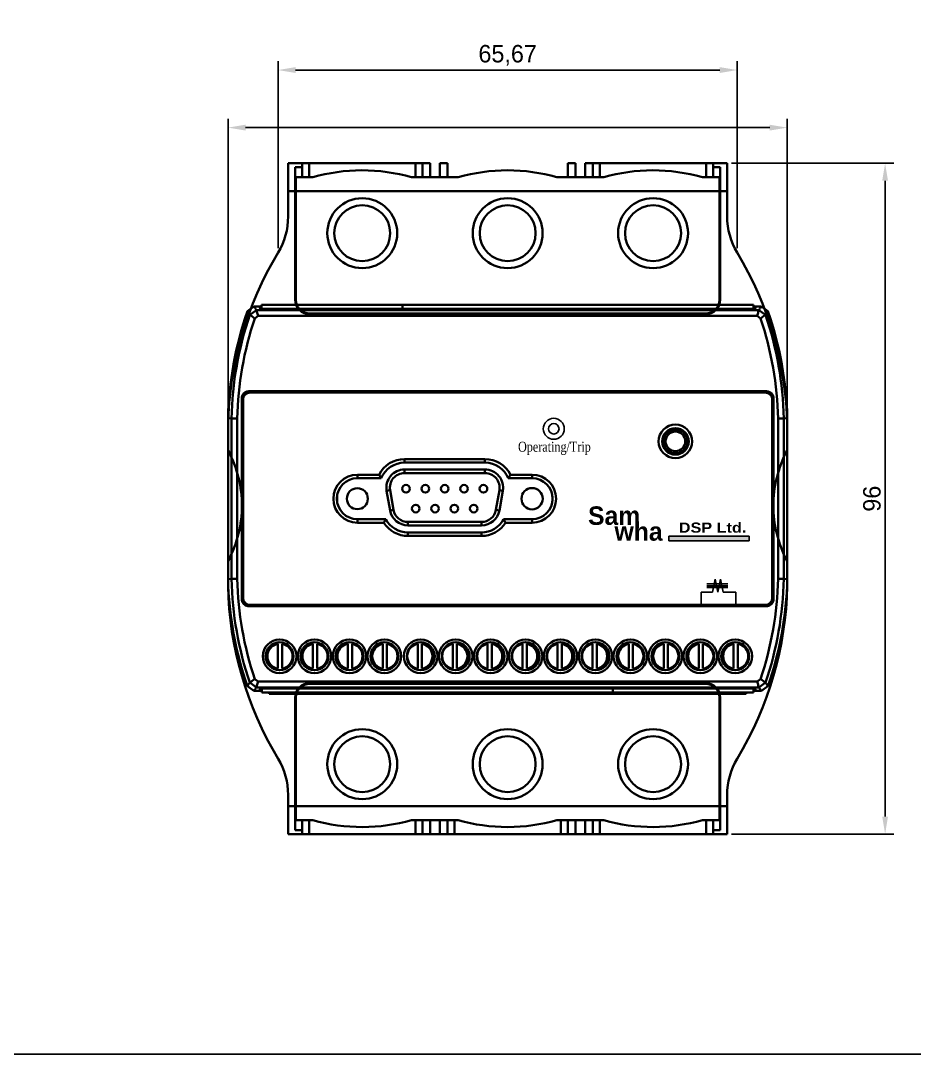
# Model space of a CAD drawing. Header units: millimetres. Extents: x 45 to 885, y 38 to 718.
# Drawn here: x 472.5 to 600.4, y 37.9 to 185.9 of the extents above; entities that cross this region are included whole.
import ezdxf
from ezdxf.enums import TextEntityAlignment as Align

# ---------------------------------------------------------------- set-up
doc = ezdxf.new("R2010")
doc.units = ezdxf.units.MM
doc.linetypes.add('CENTER', pattern=[2, 1.25, -0.25, 0.25, -0.25])
for name, color, linetype in [('02___PRT_ALL_AXES', 7, 'Continuous'), ('03___PRT_ALL_CURVES', 7, 'Continuous'), ('1', 1, 'CENTER'), ('3', 3, 'Continuous'), ('4', 133, 'Continuous'), ('40', 4, 'Continuous'), ('55', 5, 'Continuous'), ('도면층1', 7, 'Continuous')]:
    doc.layers.add(name, color=color, linetype=linetype)
doc.styles.add('SS', font='batang.ttc', dxfattribs={"width": 0.8})
doc.styles.get("Standard").update_dxf_attribs({"font": 'BareunDotumPro1.ttf'})
doc.dimstyles.new('ISO-25', dxfattribs={"dimtxt": 2.5, "dimasz": 2.5, "dimexe": 1.25, "dimexo": 0.625, "dimtad": 1, "dimtxsty": 'Standard', "dimcen": 2.5, "dimadec": 0, "dimazin": 0, "dimtfac": 1, "dimtmove": 0, "dimatfit": 3, "dimfxl": 0, "dimarcsym": 0})

# ---------------------------------------------------------------- blocks, each defined once
blk = doc.blocks.new('*D11')
at = {"color": 0, "lineweight": -2}
for p, q in [((574.22, 165.46), (597.45, 165.46)), ((596.2, 71.96), (596.2, 162.96)), ((574.22, 69.46), (597.45, 69.46))]:
    blk.add_line(p, q, dxfattribs=at)
at = {"color": 0}
for points in [[(596.61, 162.96), (595.78, 162.96), (596.2, 165.46)], [(595.78, 71.96), (596.61, 71.96), (596.2, 69.46)]]:
    blk.add_solid(points, dxfattribs=at)
at = {"layer": 'Defpoints', "color": 0}
for p in [(573.6, 165.46), (596.2, 165.46), (573.6, 69.46)]:
    blk.add_point(p, dxfattribs=at)
at = {"color": 0, "insert": (594.32, 117.46), "char_height": 2.5, "attachment_point": 5, "rotation": 90}
blk.add_mtext('96', dxfattribs=at)
blk = doc.blocks.new('*D19')
at = {"color": 0, "lineweight": -2}
for p, q in [((509.36, 153.31), (509.36, 180.06)), ((575.03, 153.31), (575.03, 180.06)), ((511.86, 178.81), (572.53, 178.81))]:
    blk.add_line(p, q, dxfattribs=at)
at = {"color": 0}
for points in [[(511.86, 179.23), (511.86, 178.39), (509.36, 178.81)], [(572.53, 178.39), (572.53, 179.23), (575.03, 178.81)]]:
    blk.add_solid(points, dxfattribs=at)
at = {"layer": 'Defpoints', "color": 0}
for p in [(575.03, 178.81), (509.36, 152.68), (575.03, 152.68)]:
    blk.add_point(p, dxfattribs=at)
at = {"color": 0, "insert": (542.2, 180.92), "char_height": 2.5, "attachment_point": 5}
blk.add_mtext('65,67', dxfattribs=at)

msp = doc.modelspace()

# ---------------------------------------------------------------- hatches: boundary and pattern name
msp.add_hatch(color=5).paths.add_polyline_path([(565.274, 111.431), (565.274, 112.084), (576.745, 112.084), (576.745, 111.431)])

# ---------------------------------------------------------------- linework, layer by layer
for p, q in [((502.198, 129.588), (502.198, 171.819)), ((582.198, 129.588), (582.198, 171.819)), ((504.698, 170.569), (579.698, 170.569)), ((570.673, 105.27), (573.706, 105.27)), ((571.489, 104.078), (571.879, 105.946)), ((571.879, 105.946), (572.269, 104.078)), ((572.269, 104.078), (572.659, 105.946)), ((572.659, 105.946), (573.049, 104.078)), ((571.489, 104.078), (569.89, 104.078)), ((570.673, 105.012), (573.706, 105.012)), ((570.673, 104.753), (573.706, 104.753)), ((574.825, 104.078), (573.049, 104.078))]:
    msp.add_line(p, q)
at = {"color": 0, "linetype": 'ByBlock', "lineweight": 35}
for p, q in [((507.008, 145.213), (527.133, 145.213)), ((507.008, 144.624), (507.008, 145.213)), ((527.133, 145.213), (527.133, 144.624)), ((527.135, 145.213), (577.385, 145.213)), ((527.135, 144.624), (527.135, 145.213)), ((577.385, 145.213), (577.385, 144.624)), ((504.959, 144.292), (505.903, 144.963)), ((506.257, 144.467), (505.311, 143.789)), ((505.903, 144.963), (507.008, 144.963)), ((506.523, 143.639), (506.01, 143.271)), ((578.139, 144.467), (506.257, 144.467)), ((577.873, 143.639), (506.523, 143.639)), ((506.649, 144.963), (506.818, 144.624)), ((577.577, 144.624), (506.818, 144.624)), ((577.385, 144.963), (578.493, 144.963)), ((577.747, 144.963), (577.577, 144.624)), ((578.386, 143.271), (577.873, 143.639)), ((579.085, 143.789), (578.138, 144.467)), ((578.493, 144.963), (579.437, 144.292)), ((504.173, 131.837), (504.173, 103.088)), ((504.173, 131.837), (504.198, 131.813)), ((504.198, 131.813), (504.198, 103.113)), ((579.222, 132.837), (505.173, 132.837)), ((505.173, 132.837), (505.198, 132.813)), ((579.198, 132.813), (505.198, 132.813)), ((579.048, 132.663), (505.348, 132.663)), ((579.222, 132.837), (579.198, 132.813)), ((580.222, 131.837), (580.198, 131.813)), ((580.198, 103.113), (580.198, 131.813)), ((580.222, 103.088), (580.222, 131.837)), ((504.348, 131.663), (504.348, 103.263)), ((580.048, 103.263), (580.048, 131.663)), ((502.198, 105.963), (502.198, 128.963)), ((502.198, 128.963), (502.694, 128.957)), ((502.694, 128.957), (502.694, 105.968)), ((503.522, 128.957), (502.694, 128.957)), ((503.522, 128.942), (503.522, 105.984)), ((580.874, 128.957), (581.702, 128.957)), ((580.874, 105.984), (580.874, 128.942)), ((582.198, 128.963), (581.702, 128.957)), ((581.702, 105.968), (581.702, 128.957)), ((582.198, 128.963), (582.198, 105.963)), ((527.448, 123.133), (527.448, 122.633)), ((527.448, 123.133), (538.948, 123.133)), ((538.948, 123.133), (538.948, 122.633)), ((527.448, 122.633), (538.948, 122.633)), ((527.448, 121.133), (527.448, 121.633)), ((538.948, 121.633), (527.448, 121.633)), ((538.948, 121.133), (538.948, 121.633)), ((520.698, 120.898), (520.698, 120.398)), ((520.698, 120.898), (523.796, 120.898)), ((520.698, 120.398), (524.117, 120.398)), ((538.948, 121.133), (527.448, 121.133)), ((542.279, 120.398), (545.698, 120.398)), ((542.599, 120.898), (545.698, 120.898)), ((545.698, 120.898), (545.698, 120.398)), ((525.38, 118.668), (524.887, 118.581)), ((524.887, 118.581), (525.381, 115.781)), ((525.38, 118.668), (525.873, 115.868)), ((540.522, 115.868), (541.016, 118.668)), ((541.015, 115.781), (541.508, 118.581)), ((541.016, 118.668), (541.508, 118.581)), ((525.873, 115.868), (525.381, 115.781)), ((540.522, 115.868), (541.015, 115.781)), ((520.698, 114.028), (520.698, 114.528)), ((524.771, 114.528), (520.698, 114.528)), ((524.485, 114.028), (520.698, 114.028)), ((527.942, 114.133), (527.942, 113.633)), ((527.942, 114.133), (538.454, 114.133)), ((538.454, 114.133), (538.454, 113.633)), ((545.698, 114.528), (541.625, 114.528)), ((545.698, 114.028), (541.911, 114.028)), ((545.698, 114.028), (545.698, 114.528)), ((527.942, 113.633), (538.454, 113.633)), ((527.942, 112.133), (527.942, 112.633)), ((538.454, 112.633), (527.942, 112.633)), ((538.454, 112.133), (538.454, 112.633)), ((538.454, 112.133), (527.942, 112.133)), ((502.198, 105.963), (502.694, 105.968)), ((503.522, 105.968), (502.694, 105.968)), ((580.874, 105.968), (581.702, 105.968)), ((582.198, 105.963), (581.702, 105.968)), ((504.173, 103.088), (504.198, 103.113)), ((505.173, 102.088), (505.198, 102.113)), ((505.173, 102.088), (579.222, 102.088)), ((505.198, 102.113), (579.198, 102.113)), ((505.348, 102.263), (579.048, 102.263)), ((579.222, 102.088), (579.198, 102.113)), ((580.222, 103.088), (580.198, 103.113)), ((509.335, 93.138), (509.335, 96.688)), ((509.935, 93.138), (509.935, 96.688)), ((514.335, 93.138), (514.335, 96.688)), ((514.935, 93.138), (514.935, 96.688)), ((519.335, 93.138), (519.335, 96.688)), ((519.935, 93.138), (519.935, 96.688)), ((524.335, 93.138), (524.335, 96.688)), ((524.935, 93.138), (524.935, 96.688)), ((529.335, 93.138), (529.335, 96.688)), ((529.935, 93.138), (529.935, 96.688)), ((534.335, 93.138), (534.335, 96.688)), ((534.935, 93.138), (534.935, 96.688)), ((539.335, 93.138), (539.335, 96.688)), ((539.935, 93.138), (539.935, 96.688)), ((544.335, 93.138), (544.335, 96.688)), ((544.935, 93.138), (544.935, 96.688)), ((549.335, 93.138), (549.335, 96.688)), ((549.935, 93.138), (549.935, 96.688)), ((554.335, 93.138), (554.335, 96.688)), ((554.935, 93.138), (554.935, 96.688)), ((559.525, 93.138), (559.525, 96.688)), ((560.125, 93.138), (560.125, 96.688)), ((564.525, 93.138), (564.525, 96.688)), ((565.125, 93.138), (565.125, 96.688)), ((569.525, 93.138), (569.525, 96.688)), ((570.125, 93.138), (570.125, 96.688)), ((574.525, 93.138), (574.525, 96.688)), ((575.125, 93.138), (575.125, 96.688)), ((505.903, 89.963), (504.959, 90.634)), ((505.311, 91.137), (506.257, 90.459)), ((506.01, 91.654), (506.523, 91.287)), ((506.257, 90.459), (578.139, 90.459)), ((506.523, 91.287), (577.873, 91.287)), ((506.649, 89.963), (506.818, 90.301)), ((506.818, 90.301), (577.577, 90.301)), ((507.01, 89.713), (507.01, 90.301)), ((557.26, 90.301), (557.26, 89.713)), ((557.263, 89.713), (557.263, 90.301)), ((577.388, 90.301), (577.388, 89.713)), ((577.747, 89.963), (577.577, 90.301)), ((577.873, 91.287), (578.386, 91.654)), ((578.138, 90.459), (579.085, 91.137)), ((579.437, 90.634), (578.493, 89.963)), ((507.01, 89.963), (505.903, 89.963)), ((557.26, 89.713), (507.01, 89.713)), ((508.058, 89.713), (508.061, 89.543)), ((576.335, 89.543), (508.061, 89.543)), ((520.696, 89.543), (520.696, 89.713)), ((577.388, 89.713), (557.263, 89.713)), ((563.7, 89.543), (563.7, 89.713)), ((576.338, 89.713), (576.335, 89.543)), ((578.493, 89.963), (577.388, 89.963))]:
    msp.add_line(p, q, dxfattribs=at)
at = {"color": 5}
for p, q in [((565.274, 112.084), (576.745, 112.084)), ((565.274, 111.431), (565.274, 112.084)), ((576.745, 111.431), (565.274, 111.431)), ((576.745, 112.084), (576.745, 111.431))]:
    msp.add_line(p, q, dxfattribs=at)
at = {"color": 7, "linetype": 'Continuous'}
for p, q in [((569.89, 102.379), (569.89, 104.078)), ((574.825, 102.379), (574.825, 104.078))]:
    msp.add_line(p, q, dxfattribs=at)
msp.add_lwpolyline([(45.491, 618.976), (885.408, 618.976), (885.408, 37.938), (45.491, 37.938)], close=True)
at = {"color": 0, "linetype": 'ByBlock', "lineweight": 35}
for centre, radius in [((566.198, 125.663), 2.4), ((566.198, 125.663), 1.9), ((566.198, 125.663), 1.7), ((566.198, 125.663), 1.4), ((527.658, 118.883), 0.55), ((530.428, 118.883), 0.55), ((533.198, 118.883), 0.55), ((535.968, 118.883), 0.55), ((538.738, 118.883), 0.55), ((529.048, 116.043), 0.55), ((531.818, 116.043), 0.55), ((534.578, 116.043), 0.55), ((537.348, 116.043), 0.55), ((509.57, 94.913), 2.4), ((509.57, 94.913), 2), ((514.57, 94.913), 2.4), ((514.57, 94.913), 2), ((519.57, 94.913), 2.4), ((519.57, 94.913), 2), ((524.57, 94.913), 2.4), ((524.57, 94.913), 2), ((529.76, 94.913), 2.4), ((529.76, 94.913), 2), ((534.76, 94.913), 2.4), ((534.76, 94.913), 2), ((539.76, 94.913), 2.4), ((539.76, 94.913), 2), ((544.76, 94.913), 2.4), ((544.76, 94.913), 2), ((549.76, 94.913), 2.4), ((549.76, 94.913), 2), ((554.76, 94.913), 2.4), ((554.76, 94.913), 2), ((559.76, 94.913), 2.4), ((559.76, 94.913), 2), ((564.76, 94.913), 2.4), ((564.76, 94.913), 2), ((569.76, 94.913), 2.4), ((569.76, 94.913), 2), ((574.76, 94.913), 2.4), ((574.76, 94.913), 2)]:
    msp.add_circle(centre, radius, dxfattribs=at)
for centre, radius, start, end in [((552.186, 127.871), 50, 160.82791, 178.74912), ((552.186, 127.871), 49.504, 161.24388, 178.74287), ((532.21, 127.871), 49.504, 1.25713, 18.75612), ((532.21, 127.871), 50, 1.25088, 19.17209), ((552.186, 127.871), 48.677, 161.5561, 178.73961), ((532.21, 127.871), 48.677, 1.26039, 18.4439), ((505.348, 131.663), 1, 90, 180), ((579.048, 131.663), 1, 0, 90), ((527.448, 119.033), 4.1, 90, 152.94355), ((538.948, 119.033), 4.1, 27.05719, 90), ((527.448, 119.033), 3.6, 90, 157.71793), ((527.448, 119.033), 2.6, 90, 190), ((538.948, 119.033), 3.6, 22.28207, 90), ((538.948, 119.033), 2.6, 350, 90), ((520.698, 117.463), 3.435, 90, 270), ((520.698, 117.463), 2.935, 90, 270), ((527.448, 119.033), 2.1, 90, 190), ((538.948, 119.033), 2.1, 350, 90), ((545.698, 117.463), 3.435, 270, 90), ((545.698, 117.463), 2.935, 270, 90), ((527.942, 116.233), 2.6, 190, 270), ((527.942, 116.233), 2.1, 190, 270), ((538.454, 116.233), 2.1, 270, 350), ((538.454, 116.233), 2.6, 270, 350), ((527.942, 116.233), 4.1, 212.5345, 270), ((527.942, 116.233), 3.6, 208.26896, 270), ((538.454, 116.233), 3.6, 270, 331.73104), ((538.454, 116.233), 4.1, 270, 327.4655), ((552.186, 107.054), 50, 181.25088, 199.17209), ((552.186, 107.054), 49.504, 181.25713, 198.75612), ((552.186, 107.054), 48.677, 181.26039, 198.4439), ((532.21, 107.054), 48.677, 341.5561, 358.73961), ((532.21, 107.054), 49.504, 341.24388, 358.74287), ((532.21, 107.054), 50, 340.82791, 358.74912), ((505.348, 103.263), 1, 180, 270), ((579.048, 103.263), 1, 270, 0), ((509.635, 94.913), 1.8, 99.59407, 260.40593), ((509.635, 94.913), 1.8, 279.59407, 80.40593), ((514.635, 94.913), 1.8, 99.59407, 260.40593), ((514.635, 94.913), 1.8, 279.59407, 80.40593), ((519.635, 94.913), 1.8, 99.59407, 260.40593), ((519.635, 94.913), 1.8, 279.59407, 80.40593), ((524.635, 94.913), 1.8, 99.59407, 260.40593), ((524.635, 94.913), 1.8, 279.59407, 80.40593), ((529.635, 94.913), 1.8, 99.59407, 260.40593), ((529.635, 94.913), 1.8, 279.59407, 80.40593), ((534.635, 94.913), 1.8, 99.59407, 260.40593), ((534.635, 94.913), 1.8, 279.59407, 80.40593), ((539.635, 94.913), 1.8, 99.59407, 260.40593), ((539.635, 94.913), 1.8, 279.59407, 80.40593), ((544.635, 94.913), 1.8, 99.59407, 260.40593), ((544.635, 94.913), 1.8, 279.59407, 80.40593), ((549.635, 94.913), 1.8, 99.59407, 260.40593), ((549.635, 94.913), 1.8, 279.59407, 80.40593), ((554.635, 94.913), 1.8, 99.59407, 260.40593), ((554.635, 94.913), 1.8, 279.59407, 80.40593), ((559.825, 94.913), 1.8, 99.59407, 260.40593), ((559.825, 94.913), 1.8, 279.59407, 80.40593), ((564.825, 94.913), 1.8, 99.59407, 260.40593), ((564.825, 94.913), 1.8, 279.59407, 80.40593), ((569.825, 94.913), 1.8, 99.59407, 260.40593), ((569.825, 94.913), 1.8, 279.59407, 80.40593), ((574.825, 94.913), 1.8, 99.59407, 260.40593), ((574.825, 94.913), 1.8, 279.59407, 80.40593)]:
    msp.add_arc(centre, radius, start, end, dxfattribs=at)
for points, knots in [([(505.311, 143.789), (505.276, 143.838), (505.199, 143.947), (505.082, 144.115), (505, 144.233), (504.959, 144.292)], [0, 0, 0, 0, 0.18024777, 0.40064801, 0.61349574, 0.61349574, 0.61349574, 0.61349574]), ([(505.31, 143.789), (505.385, 143.732), (505.547, 143.629), (505.774, 143.448), (505.931, 143.331), (506.01, 143.271)], [0, 0, 0, 0, 0.28246747, 0.5729897, 0.87011684, 0.87011684, 0.87011684, 0.87011684]), ([(506.257, 144.467), (506.222, 144.515), (506.145, 144.623), (506.027, 144.788), (505.944, 144.905), (505.903, 144.963)], [0, 0, 0, 0, 0.17899192, 0.39786681, 0.60925193, 0.60925193, 0.60925193, 0.60925193]), ([(506.257, 144.467), (506.287, 144.377), (506.332, 144.191), (506.431, 143.919), (506.492, 143.733), (506.523, 143.639)], [0, 0, 0, 0, 0.28287008, 0.57326512, 0.86975369, 0.86975369, 0.86975369, 0.86975369]), ([(578.139, 144.467), (578.109, 144.377), (578.063, 144.191), (577.965, 143.919), (577.904, 143.733), (577.873, 143.639)], [0, 0, 0, 0, 0.28287466, 0.57326965, 0.86975368, 0.86975368, 0.86975368, 0.86975368]), ([(578.139, 144.467), (578.173, 144.515), (578.25, 144.623), (578.368, 144.788), (578.452, 144.905), (578.493, 144.963)], [0, 0, 0, 0, 0.17820854, 0.39708416, 0.60925193, 0.60925193, 0.60925193, 0.60925193]), ([(579.085, 143.789), (579.01, 143.732), (578.849, 143.629), (578.622, 143.448), (578.465, 143.331), (578.386, 143.271)], [0, 0, 0, 0, 0.28246279, 0.57298506, 0.87011686, 0.87011686, 0.87011686, 0.87011686]), ([(579.085, 143.789), (579.119, 143.838), (579.196, 143.947), (579.313, 144.114), (579.396, 144.233), (579.437, 144.292)], [0, 0, 0, 0, 0.17945891, 0.39985993, 0.61349574, 0.61349574, 0.61349574, 0.61349574]), ([(504.173, 131.837), (504.173, 131.942), (504.207, 132.152), (504.351, 132.435), (504.576, 132.66), (504.859, 132.804), (505.069, 132.837), (505.173, 132.837)], [0, 0, 0, 0, 0.31286, 0.6256693, 0.9384589, 1.2512679, 1.5641278, 1.5641278, 1.5641278, 1.5641278]), ([(505.198, 132.813), (505.093, 132.813), (504.883, 132.78), (504.6, 132.635), (504.375, 132.41), (504.231, 132.127), (504.198, 131.917), (504.198, 131.813)], [0, 0, 0, 0, 0.3128599, 0.6256689, 0.9384586, 1.2512678, 1.5641278, 1.5641278, 1.5641278, 1.5641278]), ([(580.198, 131.813), (580.198, 131.917), (580.165, 132.127), (580.02, 132.41), (579.795, 132.635), (579.512, 132.78), (579.302, 132.813), (579.198, 132.813)], [0, 0, 0, 0, 0.3128599, 0.6256689, 0.9384586, 1.2512678, 1.5641278, 1.5641278, 1.5641278, 1.5641278]), ([(579.222, 132.837), (579.327, 132.837), (579.537, 132.804), (579.82, 132.66), (580.045, 132.435), (580.189, 132.152), (580.222, 131.942), (580.222, 131.837)], [0, 0, 0, 0, 0.31286, 0.6256693, 0.9384589, 1.2512679, 1.5641278, 1.5641278, 1.5641278, 1.5641278]), ([(524.117, 120.398), (524.081, 120.451), (524.008, 120.56), (523.902, 120.727), (523.832, 120.84), (523.797, 120.898)], [0, 0, 0, 0, 0.19415575, 0.39205987, 0.59372276, 0.59372276, 0.59372276, 0.59372276]), ([(542.279, 120.398), (542.315, 120.451), (542.387, 120.561), (542.494, 120.727), (542.564, 120.84), (542.599, 120.898)], [0, 0, 0, 0, 0.19410924, 0.39200941, 0.59371784, 0.59371784, 0.59371784, 0.59371784]), ([(524.771, 114.528), (524.739, 114.474), (524.674, 114.364), (524.579, 114.198), (524.516, 114.085), (524.485, 114.028)], [0, 0, 0, 0, 0.18852858, 0.38053284, 0.57601707, 0.57601707, 0.57601707, 0.57601707]), ([(541.625, 114.528), (541.657, 114.474), (541.721, 114.364), (541.817, 114.198), (541.879, 114.085), (541.911, 114.028)], [0, 0, 0, 0, 0.18852858, 0.38053284, 0.57601707, 0.57601707, 0.57601707, 0.57601707]), ([(505.173, 102.088), (505.069, 102.088), (504.859, 102.121), (504.576, 102.266), (504.351, 102.491), (504.207, 102.774), (504.173, 102.984), (504.173, 103.088)], [0, 0, 0, 0, 0.31286, 0.6256693, 0.9384589, 1.2512679, 1.5641278, 1.5641278, 1.5641278, 1.5641278]), ([(504.198, 103.113), (504.198, 103.008), (504.231, 102.798), (504.375, 102.515), (504.6, 102.29), (504.883, 102.146), (505.093, 102.113), (505.198, 102.113)], [0, 0, 0, 0, 0.3128599, 0.6256689, 0.9384586, 1.2512678, 1.5641278, 1.5641278, 1.5641278, 1.5641278]), ([(579.198, 102.113), (579.302, 102.113), (579.512, 102.146), (579.795, 102.29), (580.02, 102.515), (580.165, 102.798), (580.198, 103.008), (580.198, 103.113)], [0, 0, 0, 0, 0.3128599, 0.6256689, 0.9384586, 1.2512678, 1.5641278, 1.5641278, 1.5641278, 1.5641278]), ([(580.222, 103.088), (580.222, 102.984), (580.189, 102.774), (580.045, 102.491), (579.82, 102.266), (579.537, 102.121), (579.327, 102.088), (579.222, 102.088)], [0, 0, 0, 0, 0.31286, 0.6256693, 0.9384589, 1.2512679, 1.5641278, 1.5641278, 1.5641278, 1.5641278]), ([(505.311, 91.137), (505.276, 91.088), (505.2, 90.979), (505.083, 90.811), (505, 90.692), (504.959, 90.634)], [0, 0, 0, 0, 0.17945891, 0.39985993, 0.61349574, 0.61349574, 0.61349574, 0.61349574]), ([(505.31, 91.137), (505.385, 91.194), (505.547, 91.297), (505.774, 91.478), (505.931, 91.594), (506.01, 91.654)], [0, 0, 0, 0, 0.28246295, 0.57298523, 0.87011684, 0.87011684, 0.87011684, 0.87011684]), ([(506.257, 90.459), (506.222, 90.41), (506.145, 90.303), (506.027, 90.137), (505.944, 90.02), (505.903, 89.963)], [0, 0, 0, 0, 0.17820854, 0.39708416, 0.60925193, 0.60925193, 0.60925193, 0.60925193]), ([(506.257, 90.459), (506.287, 90.548), (506.332, 90.734), (506.431, 91.007), (506.492, 91.193), (506.523, 91.287)], [0, 0, 0, 0, 0.28287466, 0.57326965, 0.86975368, 0.86975368, 0.86975368, 0.86975368]), ([(578.139, 90.459), (578.109, 90.548), (578.063, 90.734), (577.965, 91.007), (577.904, 91.193), (577.873, 91.287)], [0, 0, 0, 0, 0.28287008, 0.57326512, 0.86975369, 0.86975369, 0.86975369, 0.86975369]), ([(578.139, 90.459), (578.173, 90.41), (578.251, 90.302), (578.369, 90.137), (578.452, 90.02), (578.493, 89.963)], [0, 0, 0, 0, 0.17899192, 0.39786681, 0.60925193, 0.60925193, 0.60925193, 0.60925193]), ([(579.085, 91.137), (579.01, 91.194), (578.849, 91.297), (578.622, 91.478), (578.465, 91.594), (578.386, 91.654)], [0, 0, 0, 0, 0.28246763, 0.57298986, 0.87011682, 0.87011682, 0.87011682, 0.87011682]), ([(579.085, 91.137), (579.119, 91.088), (579.196, 90.978), (579.313, 90.811), (579.396, 90.692), (579.437, 90.634)], [0, 0, 0, 0, 0.18024777, 0.40064801, 0.61349574, 0.61349574, 0.61349574, 0.61349574])]:
    msp.add_open_spline(points, degree=3, knots=knots, dxfattribs=at)
for points in [[(504.698, 170.986), (504.698, 170.153), (502.198, 170.569)], [(579.698, 170.986), (579.698, 170.153), (582.198, 170.569)]]:
    msp.add_solid(points)
at = {"layer": '02___PRT_ALL_AXES', "color": 0, "linetype": 'ByBlock', "lineweight": 35}
for p, q in [((517.793, 117.09), (517.793, 117.836)), ((548.603, 117.835), (548.603, 117.089))]:
    msp.add_line(p, q, dxfattribs=at)
for centre, radius in [((520.698, 117.463), 1.5), ((545.698, 117.463), 1.525)]:
    msp.add_circle(centre, radius, dxfattribs=at)
for centre, start, end in [((509.635, 94.913), 93.69703, 266.30815), ((514.635, 94.913), 93.69703, 266.30815), ((519.635, 94.913), 93.69703, 266.30815), ((524.635, 94.913), 93.69703, 266.30815), ((529.635, 94.913), 273.69457, 86.30569), ((534.635, 94.913), 273.69457, 86.30569), ((539.635, 94.913), 273.69457, 86.30569), ((544.635, 94.913), 273.69457, 86.30569), ((549.635, 94.913), 273.69457, 86.30569), ((554.635, 94.913), 273.69457, 86.30569), ((559.825, 94.913), 94.22842, 265.77923), ((564.825, 94.913), 94.22842, 265.77923), ((569.825, 94.913), 94.22842, 265.77923), ((574.825, 94.913), 94.22842, 265.77923)]:
    msp.add_arc(centre, 2, start, end, dxfattribs=at)
at = {"layer": '03___PRT_ALL_CURVES', "color": 4, "linetype": 'Continuous'}
msp.add_circle((548.795, 127.463), 0.75, dxfattribs=at)
at = {"layer": '1', "color": 0, "linetype": 'ByBlock', "lineweight": 35}
for centre, radius in [((521.398, 155.463), 5), ((542.198, 155.463), 5), ((562.998, 155.463), 5), ((521.398, 155.463), 4), ((542.198, 155.463), 4), ((562.998, 155.463), 4), ((521.398, 79.463), 5), ((542.198, 79.463), 5), ((562.998, 79.463), 5), ((521.398, 79.463), 4), ((542.198, 79.463), 4), ((562.998, 79.463), 4)]:
    msp.add_circle(centre, radius, dxfattribs=at)
at = {"layer": '3', "color": 0, "linetype": 'ByBlock', "lineweight": 35}
for p, q in [((511.898, 163.463), (514.34, 163.463)), ((511.898, 163.463), (511.898, 161.463)), ((528.455, 163.463), (535.14, 163.463)), ((549.255, 163.463), (555.94, 163.463)), ((570.055, 163.463), (572.498, 163.463)), ((572.498, 161.463), (572.498, 163.463)), ((572.498, 161.463), (511.898, 161.463)), ((511.898, 73.463), (572.498, 73.463)), ((511.898, 73.463), (511.898, 71.463)), ((572.498, 71.463), (572.498, 73.463)), ((514.34, 71.463), (511.898, 71.463)), ((535.14, 71.463), (528.455, 71.463)), ((555.94, 71.463), (549.255, 71.463)), ((572.498, 71.463), (570.055, 71.463))]:
    msp.add_line(p, q, dxfattribs=at)
for points, degree, knots in [([(514.34, 163.463), (516.629, 164.125), (518.951, 164.458), (523.752, 164.467), (526.152, 164.129), (528.455, 163.463)], 3, [0, 0, 0, 0, 0.5, 0.5, 1, 1, 1, 1]), ([(549.255, 163.463), (546.962, 164.126), (544.625, 164.463), (539.765, 164.462), (537.433, 164.126), (535.14, 163.463)], 3, [0, 0, 0, 0, 0.5, 0.5, 1, 1, 1, 1]), ([(555.94, 163.463), (558.229, 164.125), (560.551, 164.458), (565.352, 164.467), (567.752, 164.129), (570.055, 163.463)], 3, [0, 0, 0, 0, 0.5, 0.5, 1, 1, 1, 1]), ([(511.898, 145.963), (511.898, 156.244), (511.898, 161.463)], 1, [0, 0, 0.6633277, 1, 1]), ([(572.498, 145.963), (572.498, 156.244), (572.498, 161.463)], 1, [0, 0, 0.6633277, 1, 1]), ([(511.898, 145.963), (511.898, 145.831), (511.911, 145.701), (511.949, 145.509), (511.965, 145.446), (512.003, 145.32), (512.025, 145.258), (512.1, 145.076), (512.162, 144.962), (512.307, 144.744), (512.391, 144.641), (512.575, 144.457), (512.676, 144.374), (512.84, 144.264), (512.896, 144.23), (513.012, 144.169), (513.13, 144.113), (513.252, 144.069), (513.377, 144.031), (513.441, 144.014), (513.635, 143.976), (513.766, 143.963), (513.898, 143.963)], 3, [0, 0, 0, 0, 0.125, 0.125, 0.1875, 0.1875, 0.25, 0.25, 0.375, 0.375, 0.5, 0.5, 0.625, 0.625, 0.6875, 0.6875, 0.75, 0.8125, 0.8125, 0.875, 0.875, 1, 1, 1, 1]), ([(570.498, 143.963), (570.63, 143.963), (570.76, 143.976), (570.951, 144.014), (571.015, 144.03), (571.14, 144.068), (571.203, 144.09), (571.384, 144.165), (571.499, 144.226), (571.716, 144.371), (571.819, 144.456), (572.004, 144.64), (572.087, 144.741), (572.196, 144.905), (572.23, 144.961), (572.292, 145.077), (572.348, 145.195), (572.392, 145.317), (572.43, 145.442), (572.446, 145.506), (572.485, 145.7), (572.498, 145.831), (572.498, 145.963)], 3, [0, 0, 0, 0, 0.125, 0.125, 0.1875, 0.1875, 0.25, 0.25, 0.375, 0.375, 0.5, 0.5, 0.625, 0.625, 0.6875, 0.6875, 0.75, 0.8125, 0.8125, 0.875, 0.875, 1, 1, 1, 1]), ([(513.898, 90.963), (513.766, 90.963), (513.636, 90.95), (513.444, 90.912), (513.381, 90.896), (513.255, 90.858), (513.193, 90.836), (513.011, 90.76), (512.897, 90.699), (512.679, 90.554), (512.576, 90.47), (512.392, 90.285), (512.309, 90.185), (512.199, 90.021), (512.165, 89.964), (512.104, 89.849), (512.048, 89.731), (512.004, 89.608), (511.966, 89.483), (511.949, 89.419), (511.911, 89.225), (511.898, 89.095), (511.898, 88.963)], 3, [0, 0, 0, 0, 0.125, 0.125, 0.1875, 0.1875, 0.25, 0.25, 0.375, 0.375, 0.5, 0.5, 0.625, 0.625, 0.6875, 0.6875, 0.75, 0.8125, 0.8125, 0.875, 0.875, 1, 1, 1, 1]), ([(572.498, 88.963), (572.498, 89.095), (572.485, 89.225), (572.447, 89.416), (572.431, 89.48), (572.393, 89.605), (572.371, 89.668), (572.295, 89.849), (572.234, 89.964), (572.089, 90.181), (572.005, 90.284), (571.82, 90.469), (571.72, 90.551), (571.556, 90.661), (571.499, 90.695), (571.384, 90.757), (571.266, 90.813), (571.143, 90.857), (571.018, 90.895), (570.954, 90.911), (570.76, 90.95), (570.63, 90.963), (570.498, 90.963)], 3, [0, 0, 0, 0, 0.125, 0.125, 0.1875, 0.1875, 0.25, 0.25, 0.375, 0.375, 0.5, 0.5, 0.625, 0.625, 0.6875, 0.6875, 0.75, 0.8125, 0.8125, 0.875, 0.875, 1, 1, 1, 1]), ([(511.898, 88.963), (511.898, 78.681), (511.898, 73.463)], 1, [0, 0, 0.6633277, 1, 1]), ([(572.498, 88.963), (572.498, 78.681), (572.498, 73.463)], 1, [0, 0, 0.6633277, 1, 1]), ([(528.455, 71.463), (526.167, 70.801), (523.845, 70.467), (519.043, 70.458), (516.644, 70.797), (514.34, 71.463)], 3, [0, 0, 0, 0, 0.5, 0.5, 1, 1, 1, 1]), ([(535.14, 71.463), (537.434, 70.8), (539.771, 70.462), (544.63, 70.463), (546.963, 70.8), (549.255, 71.463)], 3, [0, 0, 0, 0, 0.5, 0.5, 1, 1, 1, 1]), ([(570.055, 71.463), (567.767, 70.801), (565.445, 70.467), (560.643, 70.458), (558.244, 70.797), (555.94, 71.463)], 3, [0, 0, 0, 0, 0.5, 0.5, 1, 1, 1, 1])]:
    msp.add_open_spline(points, degree=degree, knots=knots, dxfattribs=at)
for points in [[(513.898, 143.963), (570.498, 143.963)], [(570.498, 90.963), (513.898, 90.963)]]:
    msp.add_open_spline(points, degree=1, dxfattribs=at)
at = {"layer": '4', "color": 0, "linetype": 'ByBlock', "lineweight": 35}
for p, q in [((502.198, 104.963), (502.198, 108.463)), ((582.198, 108.463), (582.198, 104.963)), ((519.698, 91.063), (519.698, 90.963)), ((529.198, 91.063), (529.198, 90.963)), ((555.198, 90.963), (555.198, 91.063)), ((564.698, 90.963), (564.698, 91.063)), ((511.798, 88.963), (511.798, 73.463)), ((572.598, 88.963), (572.598, 73.463)), ((572.598, 77.463), (572.598, 69.999)), ((510.798, 73.463), (510.798, 75.082)), ((573.598, 73.463), (573.598, 75.082)), ((510.798, 73.463), (511.798, 73.463)), ((510.798, 73.463), (510.798, 69.463)), ((511.798, 73.463), (511.798, 69.999)), ((572.598, 73.463), (573.598, 73.463)), ((573.598, 69.463), (573.598, 73.463)), ((512.798, 69.999), (512.798, 71.463)), ((513.798, 71.463), (513.798, 69.463)), ((528.998, 69.463), (528.998, 71.463)), ((529.998, 71.463), (529.998, 69.463)), ((531.098, 69.463), (531.098, 71.463)), ((532.498, 69.463), (532.498, 71.463)), ((533.598, 69.463), (533.598, 71.463)), ((534.598, 71.463), (534.598, 69.463)), ((549.798, 69.463), (549.798, 71.463)), ((550.798, 71.463), (550.798, 69.463)), ((551.898, 71.463), (551.898, 69.463)), ((553.298, 71.463), (553.298, 69.463)), ((554.398, 69.463), (554.398, 71.463)), ((555.398, 71.463), (555.398, 69.463)), ((570.598, 69.463), (570.598, 71.463)), ((571.598, 69.999), (571.598, 71.463)), ((512.798, 69.999), (511.798, 69.999)), ((512.798, 69.463), (512.798, 69.999)), ((571.598, 69.999), (571.598, 69.463)), ((572.598, 69.999), (571.598, 69.999)), ((510.798, 69.463), (512.798, 69.463)), ((513.798, 69.463), (512.798, 69.463)), ((513.798, 69.463), (528.998, 69.463)), ((529.998, 69.463), (528.998, 69.463)), ((529.998, 69.463), (531.098, 69.463)), ((532.498, 69.463), (531.098, 69.463)), ((532.498, 69.463), (533.598, 69.463)), ((534.598, 69.463), (533.598, 69.463)), ((534.598, 69.463), (549.798, 69.463)), ((550.798, 69.463), (549.798, 69.463)), ((550.798, 69.463), (551.898, 69.463)), ((551.898, 69.463), (553.298, 69.463)), ((553.298, 69.463), (554.398, 69.463)), ((555.398, 69.463), (554.398, 69.463)), ((570.598, 69.463), (555.398, 69.463)), ((571.598, 69.463), (570.598, 69.463)), ((571.598, 69.463), (573.598, 69.463))]:
    msp.add_line(p, q, dxfattribs=at)
msp.add_arc((552.186, 106.054), 50, 181.25088, 211.0777, dxfattribs=at)
at = {"layer": '4', "color": 0, "linetype": 'ByBlock', "lineweight": 35, "extrusion": (0, 0, -1)}
for centre, radius, start, end in [((-532.21, 106.054), 50, 181.25088, 211.0777), ((-513.898, 88.963), 2.1, 0, 90), ((-570.498, 88.963), 2.1, 90, 180), ((-500.798, 75.082), 10, 148.9223, 180), ((-583.598, 75.082), 10, 0, 31.0777)]:
    msp.add_arc(centre, radius, start, end, dxfattribs=at)
at = {"layer": '4', "color": 0, "linetype": 'ByBlock', "lineweight": 35}
for points in [[(502.198, 108.463), (503.531, 111.129), (504.198, 113.796), (504.198, 116.463)], [(580.198, 116.463), (580.198, 113.796), (580.864, 111.129), (582.198, 108.463)], [(520.598, 90.963), (520.598, 90.996), (520.598, 91.029), (520.598, 91.063)], [(528.298, 90.963), (528.298, 90.996), (528.298, 91.029), (528.298, 91.063)], [(556.098, 91.063), (556.098, 91.029), (556.098, 90.996), (556.098, 90.963)], [(563.798, 91.063), (563.798, 91.029), (563.798, 90.996), (563.798, 90.963)]]:
    msp.add_open_spline(points, degree=3, dxfattribs=at)
msp.add_open_spline([(570.498, 91.063), (561.064, 91.063), (551.631, 91.063), (542.198, 91.063), (533.241, 91.063), (524.285, 91.063), (515.328, 91.063), (514.852, 91.063), (514.375, 91.063), (513.898, 91.063)], degree=3, knots=[0, 0, 0, 0, 0.5, 0.5, 0.5, 0.9747244, 0.9747244, 0.9747244, 1, 1, 1, 1], dxfattribs=at)
at = {"layer": '55', "color": 0, "linetype": 'ByBlock', "lineweight": 35}
for p, q in [((512.798, 165.463), (510.798, 165.463)), ((510.798, 165.463), (510.798, 161.463)), ((511.798, 164.927), (512.798, 164.927)), ((511.798, 157.463), (511.798, 164.927)), ((512.798, 164.927), (512.798, 165.463)), ((512.798, 165.463), (513.798, 165.463)), ((512.798, 164.927), (512.798, 163.462)), ((513.798, 165.463), (513.798, 163.463)), ((513.798, 165.463), (528.998, 165.463)), ((528.998, 163.463), (528.998, 165.463)), ((528.998, 165.463), (529.998, 165.463)), ((529.998, 165.463), (529.998, 163.463)), ((531.098, 165.463), (529.998, 165.463)), ((531.098, 163.463), (531.098, 165.463)), ((533.598, 165.463), (532.498, 165.463)), ((532.498, 163.463), (532.498, 165.463)), ((533.598, 163.463), (533.598, 165.463)), ((551.898, 165.463), (550.798, 165.463)), ((550.798, 165.463), (550.798, 163.463)), ((551.898, 165.463), (551.898, 163.463)), ((553.298, 165.463), (553.298, 163.463)), ((554.398, 165.463), (553.298, 165.463)), ((554.398, 163.463), (554.398, 165.463)), ((554.398, 165.463), (555.398, 165.463)), ((555.398, 165.463), (555.398, 163.463)), ((570.598, 165.463), (555.398, 165.463)), ((570.598, 163.463), (570.598, 165.463)), ((570.598, 165.463), (571.598, 165.463)), ((571.598, 165.463), (571.598, 164.927)), ((573.598, 165.463), (571.598, 165.463)), ((571.598, 164.927), (572.598, 164.927)), ((571.598, 164.927), (571.598, 163.462)), ((572.598, 161.463), (572.598, 164.927)), ((573.598, 161.463), (573.598, 165.463)), ((510.798, 161.463), (510.798, 157.843)), ((511.798, 161.463), (510.798, 161.463)), ((511.798, 145.963), (511.798, 161.463)), ((573.598, 161.463), (572.598, 161.463)), ((572.598, 145.963), (572.598, 161.463)), ((573.598, 161.463), (573.598, 157.843)), ((512.618, 144.463), (512.428, 144.463)), ((513.898, 143.863), (570.498, 143.863)), ((519.698, 143.863), (519.698, 143.963)), ((529.198, 143.863), (529.198, 143.963)), ((555.198, 143.863), (555.198, 143.963)), ((564.698, 143.863), (564.698, 143.963)), ((571.967, 144.463), (571.802, 144.463)), ((502.198, 124.463), (502.198, 127.963)), ((582.198, 127.963), (582.198, 124.463))]:
    msp.add_line(p, q, dxfattribs=at)
at = {"layer": '55', "color": 0, "linetype": 'ByBlock', "lineweight": 35, "extrusion": (0, 0, -1)}
for centre, radius, start, end in [((-500.798, 157.843), 10, 180, 211.0777), ((-583.598, 157.843), 10, 328.9223, 0), ((-552.186, 126.871), 50, 1.25088, 31.0777), ((-513.898, 145.963), 2.1, 270, 0), ((-570.498, 145.963), 2.1, 180, 270)]:
    msp.add_arc(centre, radius, start, end, dxfattribs=at)
at = {"layer": '55', "color": 0, "linetype": 'ByBlock', "lineweight": 35}
msp.add_arc((532.21, 126.871), 50, 1.25088, 31.0777, dxfattribs=at)
for points in [[(515.613, 143.963), (515.613, 143.929), (515.612, 143.896), (515.611, 143.863)], [(520.598, 143.863), (520.598, 143.896), (520.598, 143.929), (520.598, 143.963)], [(528.298, 143.863), (528.298, 143.896), (528.298, 143.929), (528.298, 143.963)], [(556.098, 143.863), (556.098, 143.896), (556.098, 143.929), (556.098, 143.963)], [(563.798, 143.863), (563.798, 143.896), (563.798, 143.929), (563.798, 143.963)], [(568.784, 143.863), (568.784, 143.896), (568.783, 143.929), (568.782, 143.963)], [(504.198, 116.463), (504.198, 119.129), (503.531, 121.796), (502.198, 124.463)], [(582.198, 124.463), (580.864, 121.796), (580.198, 119.129), (580.198, 116.463)]]:
    msp.add_open_spline(points, degree=3, dxfattribs=at)
at = {"layer": '도면층1'}
msp.add_circle((548.795, 127.463), 1.5, dxfattribs=at)

# ---------------------------------------------------------------- texts
at = {"color": 20, "insert": (553.699, 116.361), "char_height": 2.646, "width": 9.50854, "attachment_point": 1}
msp.add_mtext('{\\fPump Demi Bold LET|b0|i0|c0|p2;Sam}', dxfattribs=at)
at = {"color": 5, "insert": (557.487, 114.096), "char_height": 2.646, "width": 9.50854, "attachment_point": 1}
msp.add_mtext('{\\fPump Demi Bold LET|b0|i0|c0|p2;wha}', dxfattribs=at)
at = {"color": 0, "insert": (566.68, 114.05), "char_height": 1.45133, "width": 10.0641, "attachment_point": 1}
msp.add_mtext('{\\fArial Black|b0|i0|c0|p34;DSP Ltd.}', dxfattribs=at)
at = {"layer": '40', "color": 0, "style": 'SS', "width": 0.8}
msp.add_text('Operating/Trip', height=1.4352, dxfattribs=at).set_placement((548.887, 124.182), align=Align.CENTER)

# ---------------------------------------------------------------- dimensions: what is measured, and where the dimension line sits
dim = msp.add_linear_dim(base=(575.033, 178.811), p1=(509.362, 152.681), p2=(575.033, 152.681), dimstyle='ISO-25')
dim.commit()
dim.dimension.update_dxf_attribs({"geometry": '*D19', "text_midpoint": (542.198, 180.924)})
dim = msp.add_linear_dim(base=(596.197, 165.463), p1=(573.598, 69.463), p2=(573.598, 165.463), angle=90, dimstyle='ISO-25', override={"dimfxl": 3})
dim.commit()
dim.dimension.update_dxf_attribs({"geometry": '*D11', "text_midpoint": (594.322, 117.463)})

doc.saveas('drawing.dxf')
